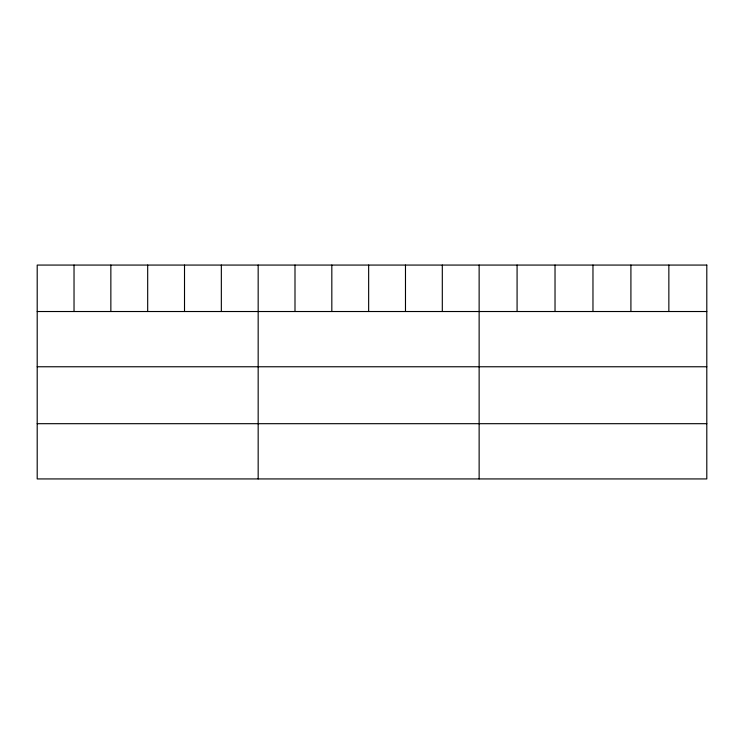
<?xml version="1.0" encoding="UTF-8"?>
<svg xmlns="http://www.w3.org/2000/svg" width="744" height="744" viewBox="0 0 744 744"><rect width="100%" height="100%" fill="white"/><g stroke="black" fill="none" stroke-linecap="round" stroke-linejoin="round"><path stroke-width="1.12" d="M37.2 311.522L706.8 311.522M37.2 366.764L706.8 366.764M37.2 423.689L706.8 423.689M668.856 265.069L668.856 311.522M630.912 265.069L630.912 311.522M592.968 265.069L592.968 311.522M555.024 265.069L555.024 311.522M517.08 265.069L517.08 311.522M479.136 265.069L479.136 478.931M442.308 265.069L442.308 311.522M405.48 265.069L405.48 311.522M368.652 265.069L368.652 311.522M331.824 265.069L331.824 311.522M294.996 265.069L294.996 311.522M258.168 265.069L258.168 478.931M221.34 265.069L221.34 311.522M184.512 265.069L184.512 311.522M147.684 265.069L147.684 311.522M110.856 265.069L110.856 311.522M74.028 265.069L74.028 311.522M706.8 265.069L37.2 265.069L37.2 478.931L706.8 478.931L706.8 265.069"/></g></svg>
